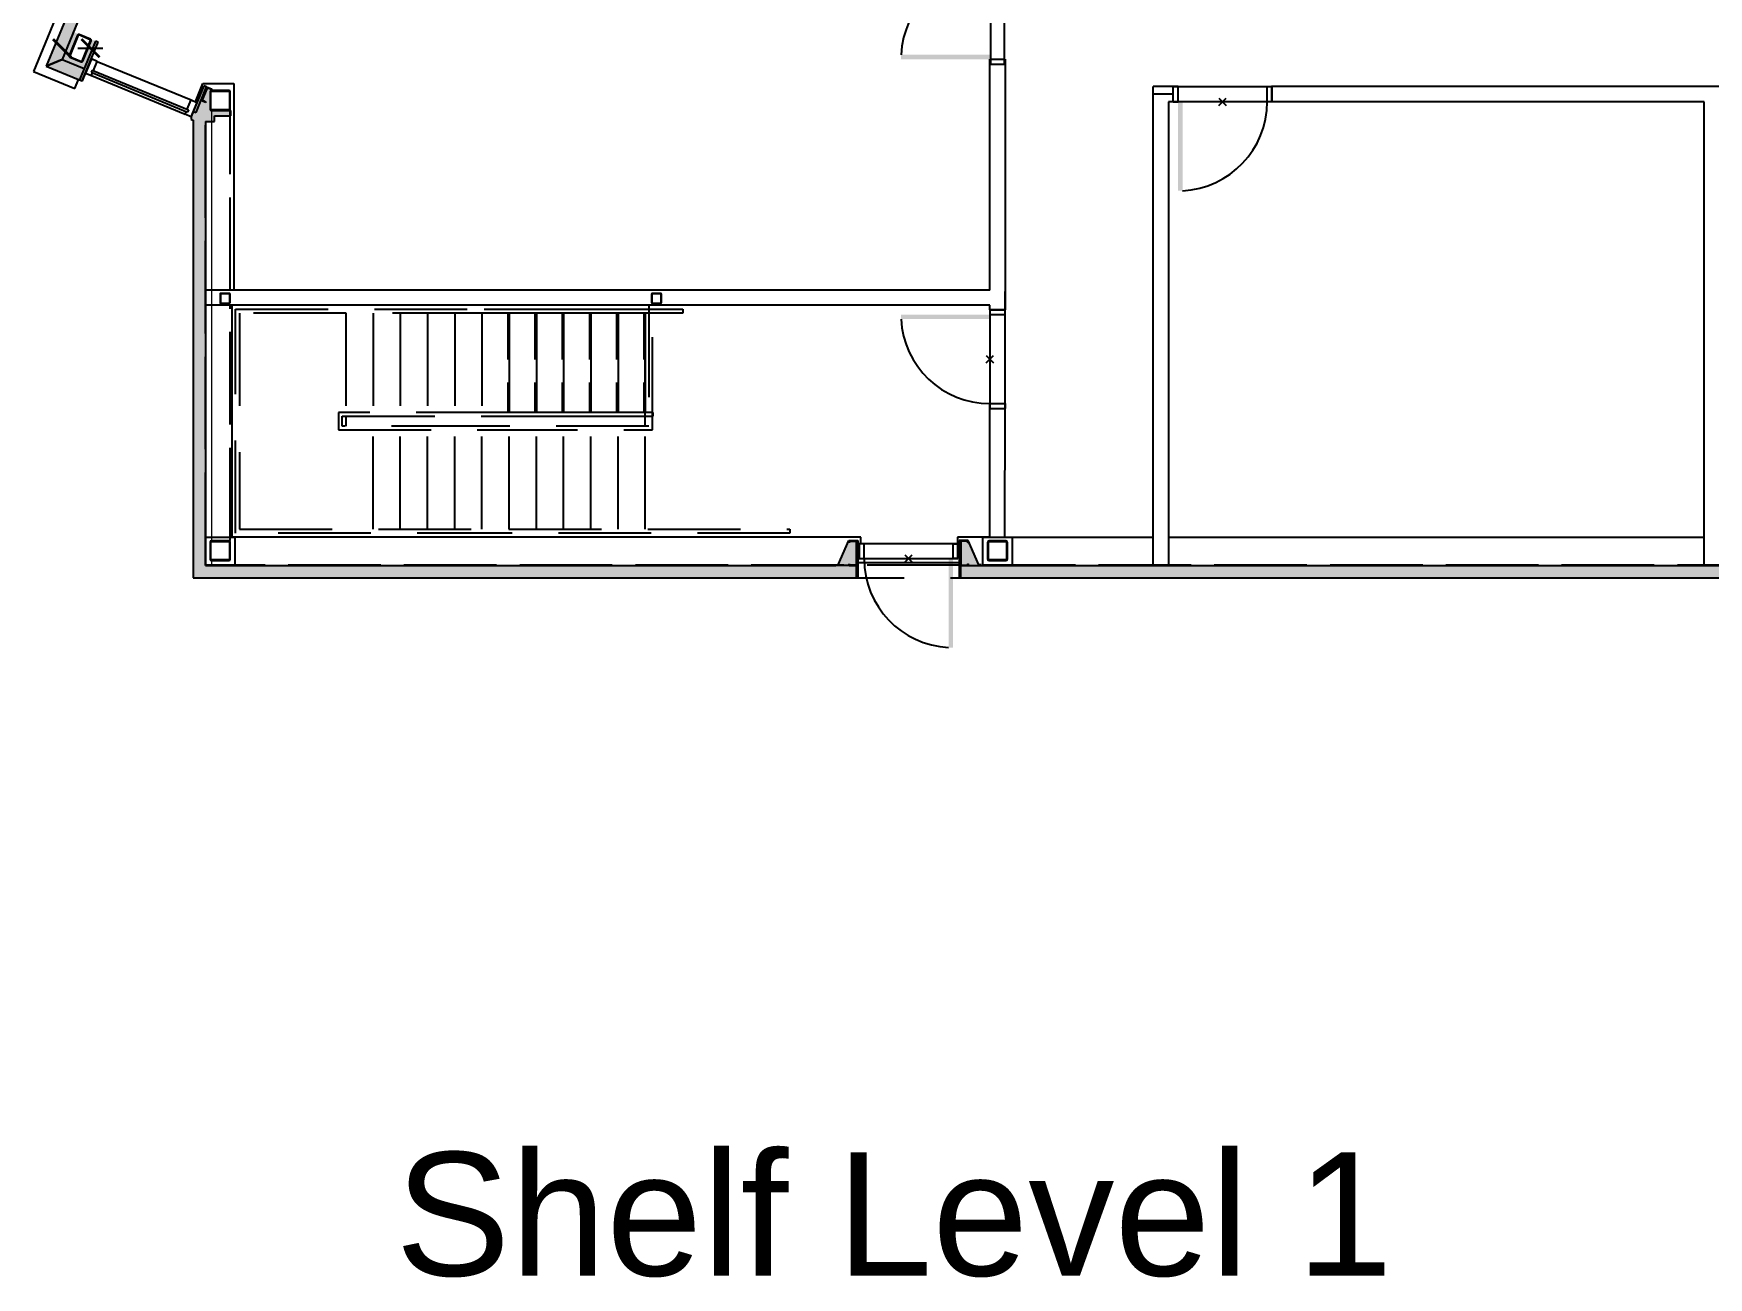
# Model space of a CAD drawing. Header units: inches. Extents: x 2743 to 10591, y -1604 to 5792.
# Drawn here: x 2743 to 3421, y 2655 to 3159 of the extents above; entities that cross this region are included whole.
import ezdxf

# ---------------------------------------------------------------- set-up
doc = ezdxf.new("R2010")
doc.units = ezdxf.units.IN
doc.header["$LTSCALE"] = 0.1875
doc.header["$MEASUREMENT"] = 0
doc.header["$PDMODE"] = 3
doc.header["$PDSIZE"] = 1.5
for name, pattern in [('dash1', [300, 200, -100]), ('dash2', [500, 400, -100]), ('dash3', [200, 100, -100])]:
    doc.linetypes.add(name, pattern=pattern)
doc.layers.add('22 Dimension', color=7, linetype='Continuous', lineweight=5)
for name, color, linetype in [('A-E-MUR-EXT', 3, 'Continuous'), ('A-N-COTES', 1, 'Continuous'), ('A-N-MUR-COMP', 30, 'Continuous'), ('A-N-MUR-EXT', 5, 'Continuous'), ('A-N-MUR-INT', 3, 'Continuous'), ('A-N-POR-PLF', 30, 'Continuous'), ('A-N-POR-PLN', 7, 'Continuous'), ('A-N-PORTE-EXT', 2, 'Continuous'), ('A-N-STRUCTURE', 4, 'Continuous'), ('A-N-SYS-ESC', 2, 'Continuous'), ('fill253', 253, 'Continuous'), ('S-N-ACIER', 4, 'Continuous')]:
    doc.layers.add(name, color=color, linetype=linetype)
doc.styles.add('D_Production', font='', dxfattribs={"height": 1})
doc.styles.get('D_Production').set_extended_font_data('SansSerif')
doc.linetypes.add('MUR07', pattern='A,0.001521,[13,JUB,S=1,R=0,X=0,Y=0],-152.075402', length=152.076923)

# ---------------------------------------------------------------- blocks, each defined once
blk = doc.blocks.new('_ArchTick')
at = {"color": 0, "linetype": 'ByBlock', "const_width": 0.15}
blk.add_lwpolyline([(-0.5, -0.5), (0.5, 0.5)], dxfattribs=at)

msp = doc.modelspace()

# ---------------------------------------------------------------- hatches: boundary and pattern name
at = {"layer": 'A-N-POR-PLN'}
for points in [[(3093.98078, 3148.21872), (3093.98078, 3149.99037), (3130.00433, 3149.99037), (3130.00433, 3148.21872)], [(3206.21642, 3094.94718), (3207.98807, 3094.94718), (3207.98807, 3130.97073), (3206.21642, 3130.97073)], [(3093.99234, 3044.83898), (3093.99234, 3043.06733), (3130.01589, 3043.06733), (3130.01589, 3044.83898)], [(3115.07107, 2910.08646), (3113.29942, 2910.08646), (3113.29942, 2946.11001), (3115.07107, 2946.11001)]]:
    msp.add_hatch(color=7, dxfattribs=at).paths.add_polyline_path(points)
at = {"layer": 'fill253'}
h = msp.add_hatch(color=7, dxfattribs=at)
h.dxf.hatch_style = 1
h.paths.add_polyline_path([(5517.44902, 4634.2983), (5512.52777, 4634.2983), (5512.54172, 4296.66232), (5517.46297, 4296.66232)])
h.paths.add_polyline_path([(5517.44903, 4881.11089), (5512.52778, 4881.11089), (5512.52778, 4775.21102), (5517.44903, 4775.21102)])
h.paths.add_polyline_path([(5517.44903, 5127.92329), (5512.52778, 5127.92329), (5512.52777, 5022.02362), (5517.44902, 5022.02362)])
h.paths.add_polyline_path([(4628.42938, 2943.29277), (4625.95018, 2938.37099), (5517.46297, 2938.37152), (5517.46297, 3130.36129), (5512.54172, 3130.36129), (5512.54172, 2943.29277)])
h.paths.add_polyline_path([(4200.50372, 2845.33593), (4208.49739, 2846.64062), (4193.49822, 2938.36282), (4192.72048, 2943.12545), (4184.51381, 2943.12545), (4185.25735, 2938.4929)])
h.paths.add_polyline_path([(4618.93272, 2938.2042), (4619.31197, 2936.00974), (4626.09389, 2937.11042), (4625.95018, 2938.37099), (4628.42938, 2943.29277), (4618.12265, 2943.29277)])
h.paths.add_polyline_path([(5517.46297, 5355.98239), (5512.54172, 5355.98239), (5512.52778, 5268.83602), (5517.44903, 5268.83602)])
h.paths.add_polyline_path([(2812.35741, 3123.02867), (2806.55239, 3125.08232), (2806.55239, 3123.83686), (2807.41263, 3123.50795), (2807.41906, 2938.2042), (3075.9398, 2938.37153), (3075.93335, 2943.29278), (2812.34031, 2943.12545)])
h.paths.add_polyline_path([(2807.41906, 3827.66882), (2812.34031, 3826.6441), (2812.34031, 4320.4792), (2807.41906, 4320.4792)])
h.paths.add_polyline_path([(5512.54172, 3862.52649), (5517.46297, 3862.52649), (5517.46297, 4254.42566), (5512.54172, 4254.42566)])
h.paths.add_polyline_path([(5512.5356, 3801.08425), (5517.45685, 3801.08425), (5517.46297, 3862.52649), (5512.54172, 3862.52649)])
h.paths.add_polyline_path([(5512.54172, 3656.9925), (5517.46297, 3656.9925), (5517.45685, 3765.06188), (5512.5356, 3765.06188)])
h.paths.add_polyline_path([(5512.53298, 3584.94295), (5517.45423, 3584.94295), (5517.46296, 3620.96895), (5512.54171, 3620.96895)])
h.paths.add_polyline_path([(5512.5391, 3512.89586), (5517.46035, 3512.89586), (5517.46066, 3548.92185), (5512.53941, 3548.92185)])
h.paths.add_polyline_path([(5512.5391, 3440.8512), (5517.46035, 3440.8512), (5517.46035, 3476.87475), (5512.5391, 3476.87475)])
h.paths.add_polyline_path([(4035.91549, 5642.91315), (4035.91549, 5647.83442), (2807.41263, 5647.83442), (2807.41906, 4361.46337), (2812.34031, 4361.46337), (2812.33388, 5642.91317)])
h.paths.add_polyline_path([(3118.18201, 2943.29277), (3118.18223, 2938.37152), (4185.31745, 2938.2042), (4184.51381, 2943.12545)])
h.paths.add_polyline_path([(4279.25656, 5642.88457), (4279.25657, 5647.80617), (4078.1514, 5647.83389), (4078.1514, 5642.91262)])
h.paths.add_polyline_path([(4872.5115, 5647.66709), (4872.5115, 5642.74584), (5512.54172, 5642.74584), (5512.54177, 5510.71941), (5517.46302, 5510.71941), (5517.46297, 5647.66709)])
h.paths.add_polyline_path([(5517.45593, 3260.73346), (5512.53008, 3260.73345), (5512.54172, 3172.43063), (5517.46297, 3172.43063)])
h.paths.add_polyline_path([(5512.53008, 3296.75701), (5517.45593, 3296.75699), (5517.45423, 3404.82765), (5512.53298, 3404.82765)])
h = msp.add_hatch(color=7, dxfattribs=at)
h.dxf.hatch_style = 1
h.paths.add_polyline_path([(2812.33388, 3288.85989), (2807.41263, 3289.88461), (2747.9328, 3145.44009), (2754.35725, 3148.11189)])
h.paths.add_polyline_path([(2761.73872, 3145.0696), (2754.35857, 3148.11134), (2747.93272, 3145.43989), (2759.86436, 3140.52175)])
h.paths.add_polyline_path([(2766.17197, 3148.33955), (2766.18974, 3148.33213), (2768.96498, 3155.07419), (2766.30824, 3156.16795), (2759.8632, 3140.52199), (2762.52339, 3139.4267)])
h.paths.add_polyline_path([(2812.82788, 3137.01446), (2811.66292, 3137.49411), (2806.55239, 3125.08232), (2807.71581, 3124.6033), (2807.95494, 3125.18409)])
edge = h.paths.add_edge_path()
edge.add_line((2813.04312, 3136.92385), (2813.56661, 3136.70832))
edge.add_line((2813.56661, 3136.70832), (2812.82788, 3137.01446))
edge.add_line((2812.82788, 3137.01446), (2807.71663, 3124.60093))
edge.add_line((2807.71663, 3124.60093), (2812.20976, 3123.02517))
edge.add_line((2812.20976, 3123.02517), (2815.99901, 3123.02517))
edge.add_line((2815.99901, 3123.02517), (2815.99901, 3125.26683))
edge.add_line((2815.99901, 3125.26683), (2822.58561, 3125.26683))
edge.add_line((2822.58561, 3125.26683), (2822.58502, 3127.51145))
edge.add_line((2822.58502, 3127.51145), (2814.78387, 3127.51145))
edge.add_arc((2814.78387, 3127.96145), 0.45, 180, 270, ccw=False)
edge.add_line((2814.33388, 3127.96145), (2814.33388, 3135.06144))
edge.add_arc((2814.78387, 3135.06144), 0.45, 90, 180, ccw=False)
edge.add_line((2814.78387, 3135.51144), (2816.45474, 3135.51144))
edge.add_line((2816.45474, 3135.51144), (2814.82577, 3136.1865))
edge.add_line((2814.82577, 3136.1865), (2814.78967, 3136.0988))
edge.add_arc((2814.6787, 3136.14449), 0.12, 257.03668843, 337.62139166, ccw=False)
edge.add_line((2814.65179, 3136.02755), (2813.29151, 3136.34068))
edge.add_arc((2813.22421, 3136.04833), 0.3, 77.03668843, 157.62139166)
edge.add_line((2812.9468, 3136.16254), (2811.23242, 3131.99873))
edge.add_arc((2811.50983, 3131.88451), 0.3, 157.62139166, 238.20609488)
edge.add_line((2811.35177, 3131.62953), (2812.53817, 3130.8941))
edge.add_arc((2812.47495, 3130.79211), 0.12, -22.37860835, 58.20609488, ccw=False)
edge.add_line((2812.58591, 3130.74642), (2812.54862, 3130.65584))
edge.add_line((2812.54862, 3130.65584), (2810.76478, 3131.39031))
edge.add_line((2810.76478, 3131.39031), (2813.04312, 3136.92385))
h.paths.add_polyline_path([(2762.50136, 3146.92095), (2761.73737, 3145.07107), (2754.35692, 3148.1111), (2758.92809, 3159.2066), (2760.77642, 3158.44559), (2757.16104, 3149.66472), (2756.94985, 3149.2067)])
h.paths.add_polyline_path([(2814.31813, 3294.39097), (2812.33388, 3294.39097), (2812.33388, 3288.85989), (2811.3104, 3286.37523), (2814.31813, 3286.35949)])
h = msp.add_hatch(color=7, dxfattribs=at)
h.dxf.hatch_style = 1
h.paths.add_polyline_path([(3067.63683, 2943.29277), (3067.63683, 2943.52904), (3068.62108, 2943.52904), (3072.88105, 2953.49004), (3076.56649, 2953.49004), (3076.56649, 2938.37152), (3075.93657, 2938.37152), (3075.93657, 2943.29277)])
h = msp.add_hatch(color=7, dxfattribs=at)
h.dxf.hatch_style = 1
h.paths.add_polyline_path([(3126.48176, 2943.29277), (3126.48176, 2943.52904), (3125.49751, 2943.52904), (3121.23753, 2953.49004), (3117.55209, 2953.49004), (3117.55209, 2938.37152), (3118.18201, 2938.37152), (3118.18201, 2943.29277)])

# ---------------------------------------------------------------- linework, layer by layer
at = {"color": 7}
for p, q in [((2766.18978, 3148.33216), (2763.80385, 3142.53483)), ((2768.55625, 3147.35823), (2766.18978, 3148.33216)), ((2767.0094, 3143.5997), (2768.55625, 3147.35823)), ((2768.55625, 3147.35823), (2806.52226, 3131.7331)), ((2763.80385, 3142.53483), (2766.17032, 3141.5609)), ((2766.46329, 3143.82445), (2766.0887, 3142.91427)), ((2766.0887, 3142.91427), (2805.14694, 3126.83964)), ((2766.17032, 3141.5609), (2766.63481, 3142.68952)), ((2766.17032, 3141.5609), (2804.13634, 3125.93577)), ((2766.46329, 3143.82445), (2805.52153, 3127.74982)), ((2804.13634, 3125.93577), (2804.60083, 3127.06439)), ((2804.97542, 3127.97457), (2806.52226, 3131.7331)), ((2805.52153, 3127.74982), (2805.14694, 3126.83964)), ((2808.88873, 3130.75917), (2806.50281, 3124.96184)), ((2806.52226, 3131.7331), (2808.88873, 3130.75917)), ((2806.50281, 3124.96184), (2804.13634, 3125.93577)), ((3075.95232, 2953.29275), (3072.95232, 2953.29275)), ((3072.95232, 2953.29275), (3072.95232, 2952.54275)), ((3072.95232, 2952.54275), (3073.07732, 2952.54275)), ((3073.07732, 2952.54275), (3073.07732, 2953.16775)), ((3073.07732, 2953.16775), (3075.82732, 2953.16775)), ((3075.82732, 2953.16775), (3075.82732, 2943.41779)), ((3075.95232, 2943.29279), (3075.95232, 2953.29275)), ((3118.16627, 2943.29279), (3118.16627, 2953.29275)), ((3118.16627, 2953.29275), (3121.16626, 2953.29275)), ((3121.04126, 2953.16775), (3118.29127, 2953.16775)), ((3118.29127, 2953.16775), (3118.29127, 2943.41779)), ((3121.04126, 2952.54275), (3121.04126, 2953.16775)), ((3121.16626, 2952.54275), (3121.04126, 2952.54275)), ((3121.16626, 2953.29275), (3121.16626, 2952.54275)), ((3073.07732, 2944.04279), (3072.95232, 2944.04279)), ((3072.95232, 2944.04279), (3072.95232, 2943.29279)), ((3073.07732, 2943.41779), (3073.07732, 2944.04279)), ((3121.04126, 2943.41779), (3121.04126, 2944.04279)), ((3121.04126, 2944.04279), (3121.16626, 2944.04279)), ((3121.16626, 2944.04279), (3121.16626, 2943.29279)), ((3072.95232, 2943.29279), (3075.95232, 2943.29279)), ((3075.82732, 2943.41779), (3073.07732, 2943.41779)), ((3121.16626, 2943.29279), (3118.16627, 2943.29279)), ((3118.29127, 2943.41779), (3121.04126, 2943.41779))]:
    msp.add_line(p, q, dxfattribs=at)
for points in [[(2757.43516, 3149.00688), (2762.03674, 3147.11226, 0.414213562), (2762.69459, 3147.38638), (2766.1181, 3155.70126, 0.414213562), (2765.84398, 3156.3591), (2761.2424, 3158.25373, 0.414213562), (2760.58456, 3157.9796), (2757.16104, 3149.66472, 0.414213562)], [(2757.53109, 3149.23987), (2762.13267, 3147.34525, 0.414213562), (2762.46159, 3147.48231), (2765.88511, 3155.79719, 0.414213562), (2765.74805, 3156.12611), (2761.14647, 3158.02074, 0.414213562), (2760.81755, 3157.88367), (2757.39403, 3149.56879, 0.414213562)], [(2812.54862, 3130.65584), (2810.76478, 3131.39031), (2813.04312, 3136.92385), (2814.82696, 3136.18939), (2814.78967, 3136.0988, -0.36686215), (2814.65179, 3136.02755), (2813.29151, 3136.34068, 0.36686215), (2812.9468, 3136.16254), (2811.23242, 3131.99873, 0.36686215), (2811.35177, 3131.62953), (2812.53817, 3130.8941, -0.36686215), (2812.58591, 3130.74642)], [(2818.5701, 3049.41497), (2822.08189, 3049.41497, 0.414213562), (2822.33386, 3049.66693), (2822.33386, 3053.17873, 0.414213562), (2822.08189, 3053.4307), (2818.5701, 3053.4307, 0.414213562), (2818.31813, 3053.17873), (2818.31813, 3049.66693, 0.414213562)], [(2818.5701, 3049.54095), (2822.08189, 3049.54095, 0.414213562), (2822.20788, 3049.66693), (2822.20788, 3053.17873, 0.414213562), (2822.08189, 3053.30471), (2818.5701, 3053.30471, 0.414213562), (2818.44411, 3053.17873), (2818.44411, 3049.66693, 0.414213562)], [(2993.25479, 3049.41497), (2996.76658, 3049.41497, 0.414213562), (2997.01855, 3049.66693), (2997.01855, 3053.17873, 0.414213562), (2996.76658, 3053.4307), (2993.25479, 3053.4307, 0.414213562), (2993.00282, 3053.17873), (2993.00282, 3049.66693, 0.414213562)], [(2993.25479, 3049.54095), (2996.76658, 3049.54095, 0.414213562), (2996.89257, 3049.66693), (2996.89257, 3053.17873, 0.414213562), (2996.76658, 3053.30471), (2993.25479, 3053.30471, 0.414213562), (2993.1288, 3053.17873), (2993.1288, 3049.66693, 0.414213562)]]:
    msp.add_lwpolyline(points, format="xyb", close=True)
at = {"layer": '22 Dimension'}
for p, q in [((2814.78387, 3127.51145), (2814.78387, 2953.29275)), ((2814.78387, 2945.29277), (2814.78387, 2943.44743))]:
    msp.add_line(p, q, dxfattribs=at)
at = {"layer": 'A-E-MUR-EXT', "color": 7}
for p, q in [((2812.42832, 2954.80456), (2824.23939, 2954.80456)), ((2812.42833, 2943.29277), (2812.42832, 2954.80456)), ((2824.23939, 2954.80456), (2824.2394, 2943.29277)), ((3127.17751, 2954.80456), (3138.98858, 2954.80456)), ((3127.17753, 2943.29277), (3127.17751, 2954.80456)), ((3138.98858, 2954.80456), (3138.98859, 2943.29277)), ((2824.2394, 2943.29277), (2812.42833, 2943.29277)), ((3138.98859, 2943.29277), (3127.17753, 2943.29277))]:
    msp.add_line(p, q, dxfattribs=at)
at = {"layer": 'A-N-COTES', "color": 7}
msp.add_line((2760.69699, 3152.68299), (2770.77762, 3152.68299), dxfattribs=at)
at = {"layer": 'A-N-MUR-COMP', "color": 7, "linetype": 'MUR07', "ltscale": 0.8}
msp.add_line((3204.09079, 3134.05081), (3196.12231, 3134.05081), dxfattribs=at)
at = {"layer": 'A-N-MUR-EXT', "color": 7}
for p, q in [((2807.41263, 3289.88461), (2747.93171, 3145.44054)), ((2747.93171, 3145.44054), (2761.03036, 3140.04107)), ((2807.41263, 3123.50795), (2807.41263, 2938.37152)), ((2807.41263, 2938.37152), (3076.4484, 2938.37152)), ((3118.18223, 2938.37152), (4187.14748, 2938.3661))]:
    msp.add_line(p, q, dxfattribs=at)
at = {"layer": 'A-N-MUR-INT', "color": 7}
for p, q in [((2803.73558, 3291.39858), (2742.74885, 3143.28388)), ((2812.33388, 3288.85989), (2754.35699, 3148.11199)), ((2767.79852, 3155.55435), (2761.35348, 3139.90839)), ((2762.52077, 3139.42778), (2768.9658, 3155.07374)), ((2768.9658, 3155.07374), (2767.79852, 3155.55435)), ((2754.35699, 3148.11199), (2747.9328, 3145.44009)), ((2747.9328, 3145.44009), (2754.35699, 3148.11199)), ((2754.35699, 3148.11199), (2763.22758, 3144.45794)), ((2762.52618, 3139.42997), (2766.17197, 3148.33955)), ((2766.17197, 3148.33955), (2766.75444, 3148.09972)), ((2742.74885, 3143.28388), (2759.51612, 3136.36612)), ((3130.00433, 3054.80865), (3130.00433, 3146.25022)), ((3136.15768, 3146.25022), (3136.15768, 3046.80748)), ((2759.51612, 3136.36612), (2761.03049, 3140.04138)), ((2761.03049, 3140.04138), (2762.52618, 3139.42997)), ((2761.35348, 3139.90839), (2762.52077, 3139.42778)), ((2811.66292, 3137.49411), (2806.55239, 3125.08232)), ((2808.3063, 3130.99887), (2811.34607, 3138.38492)), ((2808.54884, 3126.62215), (2812.82788, 3137.01446)), ((2811.34607, 3138.38492), (2823.82994, 3138.38492)), ((2812.82788, 3137.01446), (2811.66292, 3137.49411)), ((2823.82994, 3138.38492), (2823.82994, 3054.80865)), ((3196.12231, 2943.29277), (3196.12231, 3137.14136)), ((3204.24792, 3137.14136), (3196.12231, 3137.14136)), ((3681.55012, 3137.14135), (3244.05134, 3137.14136)), ((2807.38388, 3127.10181), (2808.54884, 3126.62215)), ((2820.99114, 3127.51145), (2820.36122, 3127.51145)), ((2822.5893, 3127.51092), (2821.85155, 3127.51145)), ((2822.58561, 3125.26683), (2822.5893, 3127.51092)), ((3204.24792, 3130.97073), (3202.27942, 3130.96026)), ((3202.27942, 3130.97073), (3202.27942, 2943.30324)), ((3419.23663, 3130.96026), (3244.05134, 3130.96026)), ((3419.23663, 2943.29277), (3419.23663, 3130.96026)), ((2806.55239, 3125.08232), (2806.55239, 3123.83686)), ((2806.55239, 3123.83686), (2807.41263, 3123.50795)), ((2812.35741, 3123.02867), (2812.33388, 2943.29277)), ((2812.35741, 3123.02867), (2815.99901, 3123.02733)), ((2815.99901, 3123.02733), (2815.99901, 3125.26683)), ((2815.99901, 3125.26683), (2818.96357, 3125.26683)), ((2818.96357, 3125.26683), (2822.58561, 3125.26683)), ((3130.00433, 3054.80865), (2812.33388, 3054.80865)), ((3136.15768, 3046.80748), (3136.15768, 3054.23249)), ((3130.01589, 3048.66693), (2812.33388, 3048.66693)), ((2823.2, 2954.78487), (2823.2, 3048.66693)), ((3130.01589, 3046.80748), (3130.01589, 3048.66693)), ((3130.03114, 2954.8078), (3130.01589, 3008.81543)), ((3136.08306, 2954.80456), (3136.15768, 3008.81543)), ((3077.70894, 2954.78487), (2823.2, 2954.78487)), ((3068.62108, 2943.52904), (3072.88105, 2953.49004)), ((3072.88105, 2953.49004), (3076.56649, 2953.49004)), ((3076.56649, 2953.49004), (3076.56649, 2938.37152)), ((3077.70894, 2952.09425), (3077.70894, 2954.78487)), ((3130.01589, 2954.8078), (3116.90607, 2954.8041)), ((3116.90607, 2954.8041), (3116.90607, 2952.09425)), ((3121.23753, 2953.49004), (3117.55209, 2953.49004)), ((3117.55209, 2953.49004), (3117.55209, 2938.37152)), ((3125.49751, 2943.52904), (3121.23753, 2953.49004)), ((3136.08306, 2954.80456), (3196.12231, 2954.80456)), ((3202.27942, 2954.80456), (3419.23663, 2954.80456)), ((3067.63683, 2943.29277), (3067.63683, 2943.52904)), ((3067.63683, 2943.52904), (3068.62108, 2943.52904)), ((3126.48176, 2943.52904), (3125.49751, 2943.52904)), ((3126.48176, 2943.29277), (3126.48176, 2943.52904)), ((2812.33388, 2943.29277), (3067.63683, 2943.29277)), ((3075.93657, 2943.29277), (3067.63683, 2943.29277)), ((3075.93657, 2938.37152), (3075.93657, 2943.29277)), ((3076.56649, 2938.37152), (3075.93657, 2938.37152)), ((3117.55209, 2938.37152), (3118.18201, 2938.37152)), ((3118.16648, 2943.29277), (4192.71404, 2943.29277)), ((3118.18201, 2938.37152), (3118.18201, 2943.29277)), ((3118.18201, 2943.29277), (3126.48176, 2943.29277))]:
    msp.add_line(p, q, dxfattribs=at)
at = {"layer": 'A-N-POR-PLF', "color": 7}
for p, q in [((3130.25218, 3222.23432), (3130.25218, 3146.25022)), ((3135.90983, 3146.25022), (3135.90983, 3222.23432)), ((3130.25218, 3146.25022), (3135.90983, 3146.25022)), ((3204.24792, 3137.15182), (3244.20847, 3137.15182)), ((3204.24792, 3130.97073), (3204.24792, 3137.15182)), ((3244.20847, 3137.15182), (3244.20847, 3130.97073)), ((3244.20847, 3130.97073), (3204.24792, 3130.97073)), ((3136.15768, 3046.80748), (3130.01589, 3046.80748)), ((3130.01589, 3046.80748), (3130.01589, 3006.84693)), ((3136.15768, 3006.84693), (3136.15768, 3046.80748)), ((3130.01589, 3006.84693), (3136.15768, 3006.84693)), ((3117.03957, 2952.09425), (3077.07902, 2952.09425)), ((3077.07902, 2952.09425), (3077.07902, 2946.11001)), ((3117.03957, 2946.11001), (3117.03957, 2952.09425)), ((3077.07902, 2946.11001), (3117.03957, 2946.11001))]:
    msp.add_line(p, q, dxfattribs=at)
at = {"layer": 'A-N-POR-PLN', "color": 7}
for p, q in [((3130.00433, 3146.25022), (3130.00433, 3148.21872)), ((3130.00433, 3148.21872), (3136.15768, 3148.21872)), ((3136.15768, 3148.21872), (3136.15768, 3146.25022)), ((3130.00433, 3146.25022), (3136.15768, 3146.25022)), ((3206.21642, 3137.15182), (3204.24792, 3137.15182)), ((3204.24792, 3130.97073), (3204.24792, 3137.15182)), ((3206.21642, 3130.97073), (3206.21642, 3137.15182)), ((3242.23997, 3137.15182), (3244.20847, 3137.15182)), ((3242.23997, 3130.97073), (3242.23997, 3137.15182)), ((3244.20847, 3130.97073), (3244.20847, 3137.15182)), ((3204.24792, 3130.97073), (3206.21642, 3130.97073)), ((3244.20847, 3130.97073), (3242.23997, 3130.97073)), ((3130.01589, 3046.80748), (3130.01589, 3044.83898)), ((3130.01589, 3046.80748), (3136.15768, 3046.80748)), ((3136.15768, 3044.83898), (3136.15768, 3046.80748)), ((3130.01589, 3044.83898), (3136.15768, 3044.83898)), ((3130.01589, 3006.84693), (3130.01589, 3008.81543)), ((3130.01589, 3008.81543), (3136.15768, 3008.81543)), ((3130.01589, 3006.84693), (3136.15768, 3006.84693)), ((3136.15768, 3008.81543), (3136.15768, 3006.84693)), ((3079.04752, 2952.09425), (3077.07902, 2952.09425)), ((3077.07902, 2946.11001), (3077.07902, 2952.09425)), ((3079.04752, 2946.11001), (3079.04752, 2952.09425)), ((3115.07107, 2952.09425), (3117.03957, 2952.09425)), ((3115.07107, 2946.11001), (3115.07107, 2952.09425)), ((3117.03957, 2946.11001), (3117.03957, 2952.09425)), ((3077.07902, 2946.11001), (3079.04752, 2946.11001)), ((3117.03957, 2946.11001), (3115.07107, 2946.11001))]:
    msp.add_line(p, q, dxfattribs=at)
for centre, start, end in [((3130.00433, 3148.21872), 90, 177.18103762), ((3206.21642, 3130.97073), 272.81896237, 0), ((3130.01589, 3044.83898), 182.81896238, 270), ((3115.07107, 2946.11001), 180, 267.18103763)]:
    msp.add_arc(centre, 36.02355, start, end, dxfattribs=at)
for p in [(3224.2282, 3130.97073), (3130.01589, 3026.82721), (3097.05929, 2946.11001)]:
    msp.add_point(p, dxfattribs=at)
at = {"layer": 'A-N-PORTE-EXT', "color": 7}
for p, q in [((3117.53599, 2952.09425), (3076.56649, 2952.09425)), ((3117.55209, 2944.38754), (3076.56649, 2944.38754))]:
    msp.add_line(p, q, dxfattribs=at)
at = {"layer": 'A-N-PORTE-EXT', "color": 7, "linetype": 'dash3'}
msp.add_line((3076.56649, 2938.37152), (3117.55209, 2938.37152), dxfattribs=at)
at = {"layer": 'A-N-STRUCTURE', "color": 7, "linetype": 'dash2', "ltscale": 0.5}
for p, q in [((2812.36145, 2943.44743), (2812.36124, 3127.59596)), ((2822.3613, 3054.80865), (2822.36122, 3127.59597)), ((2822.36142, 2953.44741), (2822.36131, 3048.66693)), ((4195.8698, 2943.44743), (2812.36145, 2943.44743))]:
    msp.add_line(p, q, dxfattribs=at)
at = {"layer": 'A-N-SYS-ESC', "color": 7, "linetype": 'dash1'}
for p, q in [((2824.57392, 2956.4581), (2824.57392, 3047.0091)), ((2824.57392, 3047.0091), (2925.16543, 3047.0091)), ((2925.54528, 3045.4343), (2826.14872, 3045.4343)), ((2826.14872, 3045.4343), (2826.14872, 2958.0329)), ((2869.19836, 3045.4343), (2869.19836, 3005.2769)), ((2880.22196, 3045.4343), (2880.22196, 3005.2769)), ((2891.24556, 3045.4343), (2891.24556, 3005.2769)), ((2902.26916, 3045.4343), (2902.26916, 3005.2769)), ((2913.29276, 3045.4343), (2913.29276, 3005.2769)), ((2924.31636, 3045.4343), (2924.31636, 3005.2769)), ((2990.45796, 2999.7651), (2990.45796, 3048.97757)), ((2991.87528, 3048.97756), (2991.87528, 2999.7651)), ((2993.45008, 2998.1903), (2993.44658, 3048.97756)), ((2935.23621, 3005.2769), (2866.20226, 3005.2769)), ((2866.20226, 3005.2769), (2866.20226, 2998.1903)), ((2866.20226, 2998.1903), (2925.54528, 2998.1903)), ((2867.77706, 2999.7651), (2867.77706, 3003.7021)), ((2867.77706, 3003.7021), (2935.6162, 3003.7021)), ((2925.16543, 2999.7651), (2867.77706, 2999.7651)), ((2869.18412, 3003.7021), (2869.18412, 2999.7651)), ((2880.22196, 2958.0329), (2880.22196, 2998.1903)), ((2891.24556, 2958.0329), (2891.24556, 2998.1903)), ((2902.26916, 2958.0329), (2902.26916, 2998.1903)), ((2913.29276, 2958.0329), (2913.29276, 2998.1903)), ((2924.31636, 2958.0329), (2924.31636, 2998.1903)), ((2991.87528, 2999.7651), (2925.16543, 2999.7651)), ((2925.54528, 2998.1903), (2993.45008, 2998.1903)), ((2935.33996, 2958.0329), (2935.33996, 2998.1903)), ((2946.36356, 2958.0329), (2946.36356, 2998.1903)), ((2957.38716, 2958.0329), (2957.38716, 2998.1903)), ((2968.41076, 2958.0329), (2968.41076, 2998.1903)), ((2979.43436, 2958.0329), (2979.43436, 2998.1903)), ((2990.45796, 2958.0329), (2990.45796, 2998.1903)), ((2826.14872, 2958.0329), (2935.23621, 2958.0329)), ((2935.23621, 2958.0329), (3049.04051, 2958.03288)), ((3049.04051, 2958.03288), (3049.04051, 2956.45808)), ((2935.6162, 2956.4581), (2824.57392, 2956.4581)), ((3049.04051, 2956.45808), (2935.6162, 2956.4581))]:
    msp.add_line(p, q, dxfattribs=at)
at = {"layer": 'A-N-SYS-ESC', "color": 7}
for p, q in [((2925.16543, 3047.0091), (2990.45796, 3047.0091)), ((2990.45796, 3045.4343), (2925.54528, 3045.4343)), ((2935.33996, 3045.4343), (2935.33996, 3005.2769)), ((2946.36356, 3045.4343), (2946.36356, 3005.2769)), ((2957.38716, 3045.4343), (2957.38716, 3005.2769)), ((2968.41076, 3045.4343), (2968.41076, 3005.2769)), ((2979.43436, 3045.4343), (2979.43436, 3005.2769)), ((2990.45796, 3047.0091), (3005.61541, 3047.0091)), ((2990.45796, 3045.4343), (2990.45796, 3005.2769)), ((3005.61541, 3045.4343), (2990.45796, 3045.4343)), ((3005.61541, 3047.0091), (3005.61541, 3045.4343)), ((2990.45796, 3005.2769), (2935.23621, 3005.2769)), ((2993.60756, 3005.2769), (2990.45796, 3005.2769)), ((2993.60756, 3003.7021), (2993.60756, 3005.2769)), ((2935.6162, 3003.7021), (2990.45796, 3003.7021)), ((2990.45796, 3003.7021), (2993.60756, 3003.7021))]:
    msp.add_line(p, q, dxfattribs=at)
at = {"layer": 'A-N-SYS-ESC', "color": 7, "linetype": 'dash1', "ltscale": 0.5}
for p, q in [((2934.74941, 3045.4343), (2934.74941, 3005.2769)), ((2945.77301, 3045.4343), (2945.77301, 3005.2769)), ((2956.79661, 3045.4343), (2956.79661, 3005.2769)), ((2967.82021, 3045.4343), (2967.82021, 3005.2769)), ((2978.84381, 3045.4343), (2978.84381, 3005.2769)), ((2989.86741, 3045.4343), (2989.86741, 3005.2769))]:
    msp.add_line(p, q, dxfattribs=at)
at = {"layer": 'S-N-ACIER', "color": 7}
for p, q in [((2814.33388, 3135.06144), (2814.33388, 3127.96145)), ((2814.33388, 3135.06144), (2814.33388, 3127.96145)), ((2814.58388, 3127.96145), (2814.58388, 3135.06144)), ((2814.58388, 3127.96145), (2814.58388, 3135.06144)), ((2821.88386, 3135.51144), (2814.78387, 3135.51144)), ((2821.88386, 3135.51144), (2814.78387, 3135.51144)), ((2814.78387, 3135.26144), (2821.88386, 3135.26144)), ((2814.78387, 3135.26144), (2821.88386, 3135.26144)), ((2822.08386, 3135.06144), (2822.08386, 3127.96145)), ((2822.08386, 3135.06144), (2822.08386, 3127.96145)), ((2822.33386, 3127.96145), (2822.33386, 3135.06144)), ((2822.33386, 3127.96145), (2822.33386, 3135.06144)), ((2821.88386, 3127.76145), (2814.78387, 3127.76145)), ((2821.88386, 3127.76145), (2814.78387, 3127.76145)), ((2814.78387, 3127.51145), (2821.88386, 3127.51145)), ((2814.78387, 3127.51145), (2821.88386, 3127.51145)), ((2814.33388, 2952.84275), (2814.33388, 2945.74277)), ((2814.58388, 2945.74277), (2814.58388, 2952.84275)), ((2821.88386, 2953.29275), (2814.78387, 2953.29275)), ((2814.78387, 2953.04275), (2821.88386, 2953.04275)), ((2822.08386, 2952.84275), (2822.08386, 2945.74277)), ((2822.33386, 2945.74277), (2822.33386, 2952.84275)), ((3129.08307, 2952.66677), (3129.08307, 2945.91875)), ((3129.39606, 2945.91875), (3129.39606, 2952.66677)), ((3136.45707, 2953.29275), (3129.70905, 2953.29275)), ((3129.70905, 2952.97976), (3136.45707, 2952.97976)), ((3136.77006, 2952.66677), (3136.77006, 2945.91875)), ((3137.08305, 2945.91875), (3137.08305, 2952.66677)), ((2821.88386, 2945.54277), (2814.78387, 2945.54277)), ((2814.78387, 2945.29277), (2821.88386, 2945.29277)), ((3136.45707, 2945.60576), (3129.70905, 2945.60576)), ((3129.70905, 2945.29277), (3136.45707, 2945.29277))]:
    msp.add_line(p, q, dxfattribs=at)
for centre, radius, start, end in [((2814.78387, 3135.06144), 0.45, 90, 180), ((2814.78387, 3135.06144), 0.45, 90, 180), ((2814.78387, 3135.06144), 0.2, 90, 180), ((2814.78387, 3135.06144), 0.2, 90, 180), ((2821.88386, 3135.06144), 0.45, 0, 90), ((2821.88386, 3135.06144), 0.45, 0, 90), ((2821.88386, 3135.06144), 0.2, 0, 90), ((2821.88386, 3135.06144), 0.2, 0, 90), ((2814.78387, 3127.96145), 0.45, 180, 270), ((2814.78387, 3127.96145), 0.45, 180, 270), ((2814.78387, 3127.96145), 0.2, 180, 270), ((2814.78387, 3127.96145), 0.2, 180, 270), ((2821.88386, 3127.96145), 0.45, 270, 0), ((2821.88386, 3127.96145), 0.2, 270, 0), ((2821.88386, 3127.96145), 0.45, 270, 0), ((2821.88386, 3127.96145), 0.2, 270, 0), ((2814.78387, 2952.84275), 0.45, 90, 180), ((2814.78387, 2952.84275), 0.2, 90, 180), ((2821.88386, 2952.84275), 0.45, 0, 90), ((2821.88386, 2952.84275), 0.2, 0, 90), ((3129.70905, 2952.66677), 0.62598, 90, 180), ((3129.70905, 2952.66677), 0.31299, 90, 180), ((3136.45707, 2952.66677), 0.62598, 0, 90), ((3136.45707, 2952.66677), 0.31299, 0, 90), ((2814.78387, 2945.74277), 0.45, 180, 270), ((2814.78387, 2945.74277), 0.2, 180, 270), ((2821.88386, 2945.74277), 0.45, 270, 0), ((2821.88386, 2945.74277), 0.2, 270, 0), ((3129.70905, 2945.91875), 0.62598, 180, 270), ((3129.70905, 2945.91875), 0.31299, 180, 270), ((3136.45707, 2945.91875), 0.62598, 270, 0), ((3136.45707, 2945.91875), 0.31299, 270, 0)]:
    msp.add_arc(centre, radius, start, end, dxfattribs=at)

# ---------------------------------------------------------------- block references
at = {"layer": 'A-N-COTES', "color": 7, "xscale": 7.3875, "yscale": 7.3875, "zscale": 7.3875}
for p, rotation in [((2754.32237, 3152.68299), 270), ((2765.85262, 3152.68299), 90)]:
    msp.add_blockref('_ArchTick', p, dxfattribs=dict(at, rotation=rotation))

# ---------------------------------------------------------------- texts
at = {"layer": '22 Dimension', "color": 3, "insert": (2889.24483, 2705.84885), "char_height": 50, "attachment_point": 1, "style": 'D_Production'}
msp.add_mtext_dynamic_manual_height_columns('Shelf Level 1', width=839.4165547, gutter_width=5, heights=[0], dxfattribs=at)

doc.saveas('drawing.dxf')
